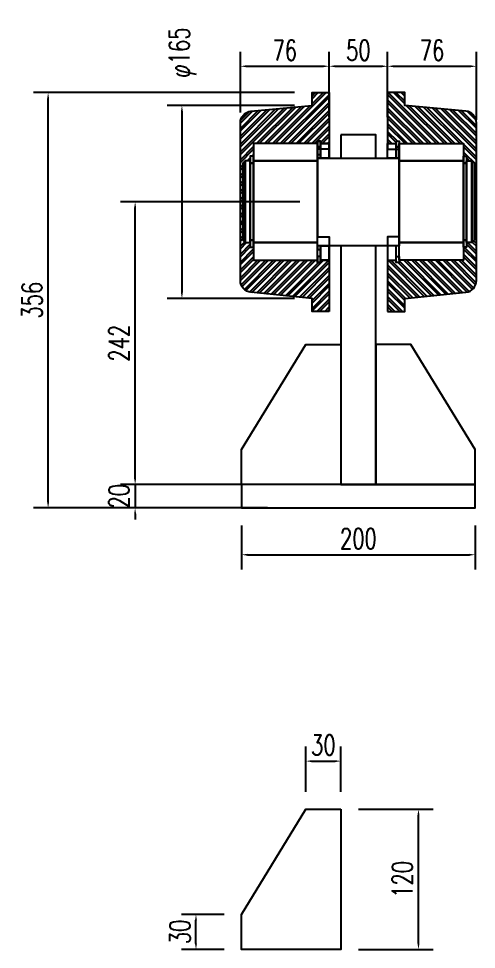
# Model space of a CAD drawing. Header units: millimetres. Extents: x -1443632 to -1307761, y 1430256 to 1527696.
# Drawn here: x -1431973 to -1431581, y 1501306 to 1502104 of the extents above; entities that cross this region are included whole.
import ezdxf

# ---------------------------------------------------------------- set-up
doc = ezdxf.new("R2010")
doc.units = ezdxf.units.MM
doc.header["$LTSCALE"] = 10
doc.layers.get('DEFPOINTS').update_dxf_attribs({"linetype": 'CONTINUOUS'})
for name, color, linetype in [('PUB_DIM', 3, 'CONTINUOUS'), ('WALL', 9, 'CONTINUOUS'), ('钢', 172, 'CONTINUOUS')]:
    doc.layers.add(name, color=color, linetype=linetype)
doc.styles.add('STANDARD_T3', font='simplex.shx', dxfattribs={"width": 0.7, "bigfont": 'gbcbig.shx'})
doc.dimstyles.new('W&&5', dxfattribs={"dimtxt": 17.5, "dimasz": 5, "dimexe": 12.5, "dimexo": 15, "dimgap": 5, "dimtad": 1, "dimdec": 0, "dimzin": 0, "dimdsep": 46, "dimtxsty": 'STANDARD_T3', "dimcen": 0.09, "dimclrd": 1, "dimclre": 1, "dimclrt": 7, "dimazin": 2, "dimtfac": 1, "dimtdec": 0, "dimtix": 1, "dimtmove": 2, "dimatfit": 3, "dimfxl": 0, "dimtolj": 1, "dimtzin": 0, "dimarcsym": 0})

# ---------------------------------------------------------------- blocks, each defined once
blk = doc.blocks.new('*D662')
at = {"layer": 'DEFPOINTS', "color": 0, "transparency": 16777216}
for p in [(-1431697.12, 1501467.47), (-1431727.12, 1501426.19), (-1431697.12, 1501426.19)]:
    blk.add_point(p, dxfattribs=at)
at = {"layer": 'PUB_DIM', "color": 1, "lineweight": -2, "transparency": 16777216}
for p, q in [((-1431727.12, 1501441.19), (-1431727.12, 1501479.97)), ((-1431697.12, 1501441.19), (-1431697.12, 1501479.97)), ((-1431722.12, 1501467.47), (-1431702.12, 1501467.47))]:
    blk.add_line(p, q, dxfattribs=at)
at = {"layer": 'PUB_DIM', "color": 1, "transparency": 16777216}
for points in [[(-1431722.12, 1501468.3), (-1431722.12, 1501466.64), (-1431727.12, 1501467.47)], [(-1431702.12, 1501468.3), (-1431702.12, 1501466.64), (-1431697.12, 1501467.47)]]:
    blk.add_solid(points, dxfattribs=at)
at = {"layer": 'PUB_DIM', "color": 7, "transparency": 16777216, "insert": (-1431712.12, 1501481.22), "char_height": 17.5, "attachment_point": 5, "style": 'STANDARD_T3'}
blk.add_mtext('\\A1;30', dxfattribs=at)
blk = doc.blocks.new('*D663')
at = {"layer": 'DEFPOINTS', "color": 0, "transparency": 16777216}
for p in [(-1431821.12, 1501336.19), (-1431782.12, 1501336.19), (-1431782.12, 1501306.19)]:
    blk.add_point(p, dxfattribs=at)
at = {"layer": 'PUB_DIM', "color": 1, "lineweight": -2, "transparency": 16777216}
for p, q in [((-1431797.12, 1501336.19), (-1431833.62, 1501336.19)), ((-1431821.12, 1501311.19), (-1431821.12, 1501331.19)), ((-1431797.12, 1501306.19), (-1431833.62, 1501306.19))]:
    blk.add_line(p, q, dxfattribs=at)
at = {"layer": 'PUB_DIM', "color": 1, "transparency": 16777216}
for points in [[(-1431821.95, 1501331.19), (-1431820.29, 1501331.19), (-1431821.12, 1501336.19)], [(-1431821.95, 1501311.19), (-1431820.29, 1501311.19), (-1431821.12, 1501306.19)]]:
    blk.add_solid(points, dxfattribs=at)
at = {"layer": 'PUB_DIM', "color": 7, "transparency": 16777216, "insert": (-1431834.87, 1501321.19), "char_height": 17.5, "attachment_point": 5, "rotation": 90, "style": 'STANDARD_T3'}
blk.add_mtext('\\A1;30', dxfattribs=at)
blk = doc.blocks.new('*D664')
at = {"layer": 'DEFPOINTS', "color": 0, "transparency": 16777216}
for p in [(-1431697.12, 1501426.19), (-1431630.69, 1501426.19), (-1431697.12, 1501306.19)]:
    blk.add_point(p, dxfattribs=at)
at = {"layer": 'PUB_DIM', "color": 1, "lineweight": -2, "transparency": 16777216}
for p, q in [((-1431682.12, 1501426.19), (-1431618.19, 1501426.19)), ((-1431630.69, 1501311.19), (-1431630.69, 1501421.19)), ((-1431682.12, 1501306.19), (-1431618.19, 1501306.19))]:
    blk.add_line(p, q, dxfattribs=at)
at = {"layer": 'PUB_DIM', "color": 1, "transparency": 16777216}
for points in [[(-1431631.52, 1501421.19), (-1431629.85, 1501421.19), (-1431630.69, 1501426.19)], [(-1431631.52, 1501311.19), (-1431629.85, 1501311.19), (-1431630.69, 1501306.19)]]:
    blk.add_solid(points, dxfattribs=at)
at = {"layer": 'PUB_DIM', "color": 7, "transparency": 16777216, "insert": (-1431644.44, 1501366.19), "char_height": 17.5, "attachment_point": 5, "rotation": 90, "style": 'STANDARD_T3'}
blk.add_mtext('\\A1;120', dxfattribs=at)
blk = doc.blocks.new('*D536')
at = {"layer": 'DEFPOINTS', "color": 0, "transparency": 16777216}
for p in [(-1431721.8, 1502029.04), (-1431833.15, 1501863.9), (-1431721.79, 1501863.9)]:
    blk.add_point(p, dxfattribs=at)
at = {"layer": 'PUB_DIM', "color": 1, "lineweight": -2, "transparency": 16777216}
for p, q in [((-1431736.8, 1502029.04), (-1431845.65, 1502029.04)), ((-1431833.15, 1502024.04), (-1431833.15, 1501868.9)), ((-1431736.79, 1501863.9), (-1431845.65, 1501863.9))]:
    blk.add_line(p, q, dxfattribs=at)
at = {"layer": 'PUB_DIM', "color": 1, "transparency": 16777216}
for points in [[(-1431833.98, 1502024.04), (-1431832.32, 1502024.04), (-1431833.15, 1502029.04)], [(-1431833.98, 1501868.9), (-1431832.32, 1501868.9), (-1431833.15, 1501863.9)]]:
    blk.add_solid(points, dxfattribs=at)
at = {"layer": 'PUB_DIM', "color": 7, "transparency": 16777216, "insert": (-1431832.49, 1502074.41), "char_height": 17.5, "width": 58.2808, "attachment_point": 5, "rotation": 90, "style": 'STANDARD_T3'}
blk.add_mtext('\\A1;φ165', dxfattribs=at)
blk = doc.blocks.new('*D537')
at = {"layer": 'DEFPOINTS', "color": 0, "transparency": 16777216}
for p in [(-1431657.12, 1502062.72), (-1431707.12, 1502031.72), (-1431657.12, 1502031.72)]:
    blk.add_point(p, dxfattribs=at)
at = {"layer": 'PUB_DIM', "color": 1, "lineweight": -2, "transparency": 16777216}
for p, q in [((-1431707.12, 1502046.72), (-1431707.12, 1502075.22)), ((-1431657.12, 1502046.72), (-1431657.12, 1502075.22)), ((-1431702.12, 1502062.72), (-1431662.12, 1502062.72))]:
    blk.add_line(p, q, dxfattribs=at)
at = {"layer": 'PUB_DIM', "color": 1, "transparency": 16777216}
for points in [[(-1431702.12, 1502063.56), (-1431702.12, 1502061.89), (-1431707.12, 1502062.72)], [(-1431662.12, 1502063.56), (-1431662.12, 1502061.89), (-1431657.12, 1502062.72)]]:
    blk.add_solid(points, dxfattribs=at)
at = {"layer": 'PUB_DIM', "color": 7, "transparency": 16777216, "insert": (-1431682.12, 1502076.47), "char_height": 17.5, "attachment_point": 5, "style": 'STANDARD_T3'}
blk.add_mtext('\\A1;50', dxfattribs=at)
blk = doc.blocks.new('*D538')
at = {"layer": 'DEFPOINTS', "color": 0, "transparency": 16777216}
for p in [(-1431707.12, 1502062.72), (-1431783.1, 1502008.04), (-1431707.12, 1502004.24)]:
    blk.add_point(p, dxfattribs=at)
at = {"layer": '钢', "color": 1, "lineweight": -2, "transparency": 16777216}
for p, q in [((-1431783.1, 1502023.04), (-1431783.1, 1502075.22)), ((-1431707.12, 1502019.24), (-1431707.12, 1502075.22)), ((-1431778.1, 1502062.72), (-1431712.12, 1502062.72))]:
    blk.add_line(p, q, dxfattribs=at)
at = {"layer": '钢', "color": 1, "transparency": 16777216}
for points in [[(-1431778.1, 1502063.56), (-1431778.1, 1502061.89), (-1431783.1, 1502062.72)], [(-1431712.12, 1502063.56), (-1431712.12, 1502061.89), (-1431707.12, 1502062.72)]]:
    blk.add_solid(points, dxfattribs=at)
at = {"layer": '钢', "color": 7, "transparency": 16777216, "insert": (-1431745.11, 1502076.47), "char_height": 17.5, "attachment_point": 5, "style": 'STANDARD_T3'}
blk.add_mtext('\\A1;76', dxfattribs=at)
blk = doc.blocks.new('*D539')
at = {"layer": 'DEFPOINTS', "color": 0, "transparency": 16777216}
for p in [(-1431581.13, 1502062.72), (-1431657.11, 1502004.24), (-1431581.13, 1502001.77)]:
    blk.add_point(p, dxfattribs=at)
at = {"layer": '钢', "color": 1, "lineweight": -2, "transparency": 16777216}
for p, q in [((-1431657.11, 1502019.24), (-1431657.11, 1502075.22)), ((-1431581.13, 1502016.77), (-1431581.13, 1502075.22)), ((-1431652.11, 1502062.72), (-1431586.13, 1502062.72))]:
    blk.add_line(p, q, dxfattribs=at)
at = {"layer": '钢', "color": 1, "transparency": 16777216}
for points in [[(-1431652.11, 1502063.56), (-1431652.11, 1502061.89), (-1431657.11, 1502062.72)], [(-1431586.13, 1502063.56), (-1431586.13, 1502061.89), (-1431581.13, 1502062.72)]]:
    blk.add_solid(points, dxfattribs=at)
at = {"layer": '钢', "color": 7, "transparency": 16777216, "insert": (-1431619.12, 1502076.47), "char_height": 17.5, "attachment_point": 5, "style": 'STANDARD_T3'}
blk.add_mtext('\\A1;76', dxfattribs=at)
blk = doc.blocks.new('*D630')
at = {"layer": 'DEFPOINTS', "color": 0, "transparency": 16777216}
for p in [(-1431744.98, 1501704.41), (-1431873.2, 1501684.41), (-1431744.98, 1501684.41)]:
    blk.add_point(p, dxfattribs=at)
at = {"layer": 'PUB_DIM', "color": 1, "lineweight": -2, "transparency": 16777216}
for p, q in [((-1431873.2, 1501709.41), (-1431873.2, 1501714.41)), ((-1431759.98, 1501704.41), (-1431885.7, 1501704.41)), ((-1431873.2, 1501704.41), (-1431873.2, 1501684.41)), ((-1431759.98, 1501684.41), (-1431885.7, 1501684.41)), ((-1431873.2, 1501679.41), (-1431873.2, 1501674.41))]:
    blk.add_line(p, q, dxfattribs=at)
at = {"layer": 'PUB_DIM', "color": 1, "transparency": 16777216}
for points in [[(-1431874.03, 1501709.41), (-1431872.37, 1501709.41), (-1431873.2, 1501704.41)], [(-1431874.03, 1501679.41), (-1431872.37, 1501679.41), (-1431873.2, 1501684.41)]]:
    blk.add_solid(points, dxfattribs=at)
at = {"layer": 'PUB_DIM', "color": 7, "transparency": 16777216, "insert": (-1431886.95, 1501694.41), "char_height": 17.5, "attachment_point": 5, "rotation": 90, "style": 'STANDARD_T3'}
blk.add_mtext('\\A1;20', dxfattribs=at)
blk = doc.blocks.new('*D631')
at = {"layer": 'DEFPOINTS', "color": 0, "transparency": 16777216}
for p in [(-1431782.12, 1501684.41), (-1431582.12, 1501684.41), (-1431582.12, 1501644.27)]:
    blk.add_point(p, dxfattribs=at)
at = {"layer": 'PUB_DIM', "color": 1, "lineweight": -2, "transparency": 16777216}
for p, q in [((-1431782.12, 1501669.41), (-1431782.12, 1501631.77)), ((-1431582.12, 1501669.41), (-1431582.12, 1501631.77)), ((-1431777.12, 1501644.27), (-1431587.12, 1501644.27))]:
    blk.add_line(p, q, dxfattribs=at)
at = {"layer": 'PUB_DIM', "color": 1, "transparency": 16777216}
for points in [[(-1431777.12, 1501645.11), (-1431777.12, 1501643.44), (-1431782.12, 1501644.27)], [(-1431587.12, 1501645.11), (-1431587.12, 1501643.44), (-1431582.12, 1501644.27)]]:
    blk.add_solid(points, dxfattribs=at)
at = {"layer": 'PUB_DIM', "color": 7, "transparency": 16777216, "insert": (-1431682.12, 1501658.02), "char_height": 17.5, "attachment_point": 5, "style": 'STANDARD_T3'}
blk.add_mtext('\\A1;200', dxfattribs=at)
blk = doc.blocks.new('*D632')
at = {"layer": 'DEFPOINTS', "color": 0, "transparency": 16777216}
for p in [(-1431947.67, 1502040.2), (-1431721.8, 1502040.2), (-1431782.12, 1501684.41)]:
    blk.add_point(p, dxfattribs=at)
at = {"layer": 'PUB_DIM', "color": 1, "lineweight": -2, "transparency": 16777216}
for p, q in [((-1431736.8, 1502040.2), (-1431960.17, 1502040.2)), ((-1431947.67, 1501689.41), (-1431947.67, 1502035.2)), ((-1431797.12, 1501684.41), (-1431960.17, 1501684.41))]:
    blk.add_line(p, q, dxfattribs=at)
at = {"layer": 'PUB_DIM', "color": 1, "transparency": 16777216}
for points in [[(-1431948.5, 1502035.2), (-1431946.83, 1502035.2), (-1431947.67, 1502040.2)], [(-1431948.5, 1501689.41), (-1431946.83, 1501689.41), (-1431947.67, 1501684.41)]]:
    blk.add_solid(points, dxfattribs=at)
at = {"layer": 'PUB_DIM', "color": 7, "transparency": 16777216, "insert": (-1431961.42, 1501862.31), "char_height": 17.5, "attachment_point": 5, "rotation": 90, "style": 'STANDARD_T3'}
blk.add_mtext('\\A1;356', dxfattribs=at)
blk = doc.blocks.new('*D626')
at = {"layer": 'DEFPOINTS', "color": 0, "transparency": 16777216}
for p in [(-1431873.19, 1501946.64), (-1431717.12, 1501946.64), (-1431744.98, 1501704.41)]:
    blk.add_point(p, dxfattribs=at)
at = {"layer": 'PUB_DIM', "color": 1, "lineweight": -2, "transparency": 16777216}
for p, q in [((-1431732.12, 1501946.64), (-1431885.69, 1501946.64)), ((-1431873.19, 1501709.41), (-1431873.19, 1501941.64)), ((-1431759.98, 1501704.41), (-1431885.69, 1501704.41))]:
    blk.add_line(p, q, dxfattribs=at)
at = {"layer": 'PUB_DIM', "color": 1, "transparency": 16777216}
for points in [[(-1431874.03, 1501941.64), (-1431872.36, 1501941.64), (-1431873.19, 1501946.64)], [(-1431874.03, 1501709.41), (-1431872.36, 1501709.41), (-1431873.19, 1501704.41)]]:
    blk.add_solid(points, dxfattribs=at)
at = {"layer": 'PUB_DIM', "color": 7, "transparency": 16777216, "insert": (-1431886.94, 1501825.53), "char_height": 17.5, "attachment_point": 5, "rotation": 90, "style": 'STANDARD_T3'}
blk.add_mtext('\\A1;242', dxfattribs=at)

msp = doc.modelspace()

# ---------------------------------------------------------------- hatches: boundary and pattern name
at = {"layer": 'WALL'}
h = msp.add_hatch(dxfattribs=at)
h.set_pattern_fill('ANSI32', color=256)
h.set_pattern_definition([(45, (-3001982.039, -913213.528), (-3.3675960454, 3.3675960454), []), (45, (-3001979.794, -913213.528), (-3.3675960454, 3.3675960454), [])])
edge = h.paths.add_edge_path()
edge.add_line((-1431707.13, 1502040.2), (-1431721.81, 1502040.2))
edge.add_line((-1431721.81, 1502040.2), (-1431721.81, 1502029.04))
edge.add_line((-1431721.81, 1502029.04), (-1431774.11, 1502024.22))
edge.add_arc((-1431773.11, 1502014.27), 10, 95.71059, 180)
edge.add_line((-1431783.11, 1502014.27), (-1431783.11, 1501879.07))
edge.add_arc((-1431773.11, 1501879.07), 10, 180, 264.321)
edge.add_line((-1431774.1, 1501869.11), (-1431721.8, 1501863.9))
edge.add_line((-1431721.8, 1501863.9), (-1431721.8, 1501852.74))
edge.add_line((-1431721.8, 1501852.74), (-1431707.12, 1501852.74))
edge.add_line((-1431707.12, 1501852.74), (-1431707.11, 1501896.52))
edge.add_line((-1431707.11, 1501896.52), (-1431714.45, 1501896.52))
edge.add_line((-1431714.45, 1501896.52), (-1431714.45, 1501894.52))
edge.add_line((-1431714.45, 1501894.52), (-1431717.12, 1501894.52))
edge.add_line((-1431717.12, 1501894.52), (-1431717.12, 1501896.52))
edge.add_line((-1431717.12, 1501896.52), (-1431772.02, 1501896.52))
edge.add_line((-1431772.02, 1501896.52), (-1431772.03, 1501907.63))
edge.add_line((-1431772.03, 1501907.63), (-1431774.7, 1501907.63))
edge.add_line((-1431774.7, 1501907.63), (-1431774.7, 1501911.64))
edge.add_line((-1431774.7, 1501911.64), (-1431779.15, 1501911.64))
edge.add_line((-1431779.15, 1501911.64), (-1431781.13, 1501913.64))
edge.add_line((-1431781.13, 1501913.64), (-1431781.13, 1501979.65))
edge.add_line((-1431781.13, 1501979.65), (-1431779.13, 1501981.65))
edge.add_line((-1431779.13, 1501981.65), (-1431774.69, 1501981.65))
edge.add_line((-1431774.69, 1501981.65), (-1431774.7, 1501985.65))
edge.add_line((-1431774.7, 1501985.65), (-1431772.03, 1501985.65))
edge.add_line((-1431772.03, 1501985.65), (-1431772.03, 1501996.54))
edge.add_line((-1431772.03, 1501996.54), (-1431717.13, 1501996.54))
edge.add_line((-1431717.13, 1501996.54), (-1431717.12, 1501998.54))
edge.add_line((-1431717.12, 1501998.54), (-1431714.45, 1501998.54))
edge.add_line((-1431714.45, 1501998.54), (-1431714.45, 1501996.54))
edge.add_line((-1431714.45, 1501996.54), (-1431707.11, 1501996.54))
edge.add_line((-1431707.11, 1501996.54), (-1431707.13, 1502040.2))
h = msp.add_hatch(dxfattribs=at)
h.set_pattern_fill('ANSI32', color=256, angle=90)
h.set_pattern_definition([(135, (-3001982.039, -913213.528), (-3.3675960454, -3.3675960454), []), (135, (-3001982.039, -913211.283), (-3.3675960454, -3.3675960454), [])])
edge = h.paths.add_edge_path()
edge.add_line((-1431590.3, 1502024.23), (-1431642.44, 1502029.04))
edge.add_line((-1431642.44, 1502029.04), (-1431642.44, 1502040.2))
edge.add_line((-1431642.44, 1502040.2), (-1431657.13, 1502040.2))
edge.add_line((-1431657.13, 1502040.2), (-1431657.11, 1501996.54))
edge.add_line((-1431657.11, 1501996.54), (-1431649.77, 1501996.54))
edge.add_line((-1431649.77, 1501996.54), (-1431649.79, 1501998.54))
edge.add_line((-1431649.79, 1501998.54), (-1431647.12, 1501998.54))
edge.add_line((-1431647.12, 1501998.54), (-1431647.12, 1501996.54))
edge.add_line((-1431647.12, 1501996.54), (-1431592.22, 1501996.54))
edge.add_line((-1431592.22, 1501996.54), (-1431592.2, 1501985.65))
edge.add_line((-1431592.2, 1501985.65), (-1431589.53, 1501985.65))
edge.add_line((-1431589.53, 1501985.65), (-1431589.55, 1501981.65))
edge.add_line((-1431589.55, 1501981.65), (-1431585.1, 1501981.65))
edge.add_line((-1431585.1, 1501981.65), (-1431583.1, 1501979.66))
edge.add_line((-1431583.1, 1501979.66), (-1431583.09, 1501913.64))
edge.add_line((-1431583.09, 1501913.64), (-1431585.1, 1501911.64))
edge.add_line((-1431585.1, 1501911.64), (-1431589.55, 1501911.64))
edge.add_line((-1431589.55, 1501911.64), (-1431589.55, 1501907.63))
edge.add_line((-1431589.55, 1501907.63), (-1431592.22, 1501907.63))
edge.add_line((-1431592.22, 1501907.63), (-1431592.2, 1501896.52))
edge.add_line((-1431592.2, 1501896.52), (-1431647.1, 1501896.52))
edge.add_line((-1431647.1, 1501896.52), (-1431647.1, 1501894.52))
edge.add_line((-1431647.1, 1501894.52), (-1431649.77, 1501894.52))
edge.add_line((-1431649.77, 1501894.52), (-1431649.79, 1501896.52))
edge.add_line((-1431649.79, 1501896.52), (-1431657.13, 1501896.52))
edge.add_line((-1431657.13, 1501896.52), (-1431657.13, 1501852.74))
edge.add_line((-1431657.13, 1501852.74), (-1431642.45, 1501852.74))
edge.add_line((-1431642.45, 1501852.74), (-1431642.45, 1501863.9))
edge.add_line((-1431642.45, 1501863.9), (-1431590.15, 1501869.12))
edge.add_arc((-1431591.14, 1501879.07), 10, 275.71059, 360)
edge.add_line((-1431581.14, 1501879.07), (-1431581.14, 1502014.27))
edge.add_arc((-1431591.14, 1502014.27), 10, 0, 85.17973)

# ---------------------------------------------------------------- linework, layer by layer
at = {"layer": '钢', "color": 140}
for points in [[(-1431707.11, 1501852.74), (-1431721.79, 1501852.74), (-1431721.79, 1501863.9), (-1431774.1, 1501869.12, -0.385314), (-1431783.1, 1501879.07), (-1431783.1, 1502014.27, -0.385314), (-1431774.1, 1502024.22), (-1431721.8, 1502029.04), (-1431721.8, 1502040.2), (-1431707.12, 1502040.2), (-1431707.12, 1502040.2), (-1431707.12, 1501991.67), (-1431717.12, 1501991.67), (-1431717.12, 1501916.67), (-1431707.12, 1501916.67)], [(-1431657.13, 1501852.74), (-1431642.44, 1501852.74), (-1431642.44, 1501863.9), (-1431590.14, 1501869.12, 0.385314), (-1431581.13, 1501879.07), (-1431581.13, 1502014.27, 0.385314), (-1431590.14, 1502024.22), (-1431642.43, 1502029.04), (-1431642.43, 1502040.2), (-1431657.12, 1502040.2), (-1431657.12, 1502040.2), (-1431657.12, 1501991.67), (-1431647.12, 1501991.67), (-1431647.12, 1501916.67), (-1431657.12, 1501916.67)]]:
    msp.add_lwpolyline(points, format="xyb", close=True, dxfattribs=at)
at = {"layer": '钢'}
for points in [[(-1431697.11, 1502003.97), (-1431697.11, 1501983.97), (-1431667.11, 1501983.97), (-1431667.11, 1502003.97)], [(-1431697.12, 1501704.41), (-1431667.12, 1501704.41), (-1431667.11, 1501908.97), (-1431697.11, 1501908.97)], [(-1431782.12, 1501684.41), (-1431582.12, 1501684.41), (-1431582.12, 1501704.41), (-1431782.12, 1501704.41)]]:
    msp.add_lwpolyline(points, close=True, dxfattribs=at)
at = {"layer": '钢', "color": 140}
for points in [[(-1431717.12, 1501996.54), (-1431772.02, 1501996.54), (-1431772.02, 1501981.65), (-1431717.12, 1501981.65)], [(-1431717.12, 1501998.54), (-1431714.45, 1501998.54), (-1431714.45, 1501984.1), (-1431717.12, 1501984.1)], [(-1431714.45, 1501998.54), (-1431717.12, 1501998.54), (-1431717.12, 1501993.65), (-1431714.45, 1501993.65)], [(-1431714.45, 1501993.65), (-1431717.12, 1501993.65), (-1431717.12, 1501984.1), (-1431714.45, 1501984.1)], [(-1431714.45, 1501996.54), (-1431707.11, 1501996.54), (-1431707.11, 1501984.1), (-1431714.45, 1501984.1)], [(-1431707.11, 1501996.54), (-1431714.45, 1501996.54), (-1431714.45, 1501984.1), (-1431707.11, 1501984.1)], [(-1431657.1, 1501996.54), (-1431649.77, 1501996.54), (-1431649.77, 1501984.1), (-1431657.1, 1501984.1)], [(-1431649.77, 1501998.54), (-1431647.1, 1501998.54), (-1431647.1, 1501993.65), (-1431649.77, 1501993.65)], [(-1431649.77, 1501993.65), (-1431647.1, 1501993.65), (-1431647.1, 1501984.1), (-1431649.77, 1501984.1)], [(-1431647.1, 1501996.54), (-1431592.2, 1501996.54), (-1431592.2, 1501981.65), (-1431647.1, 1501981.65)], [(-1431772.02, 1501985.65), (-1431774.69, 1501985.65), (-1431774.69, 1501979.65), (-1431772.02, 1501979.65)], [(-1431717.12, 1501987.21), (-1431714.45, 1501987.21), (-1431714.45, 1501984.1), (-1431717.12, 1501984.1)], [(-1431592.2, 1501985.65), (-1431589.53, 1501985.65), (-1431589.53, 1501979.65), (-1431592.2, 1501979.65)], [(-1431774.69, 1501981.65), (-1431779.13, 1501981.65), (-1431779.13, 1501911.64), (-1431774.69, 1501911.64)], [(-1431772.02, 1501979.65), (-1431774.69, 1501979.65), (-1431774.69, 1501913.64), (-1431772.02, 1501913.64)], [(-1431717.12, 1501981.65), (-1431772.02, 1501981.65), (-1431772.02, 1501911.64), (-1431717.12, 1501911.64)], [(-1431717.12, 1501984.1), (-1431647.1, 1501984.1), (-1431647.1, 1501908.97), (-1431717.12, 1501908.97)], [(-1431647.1, 1501981.65), (-1431592.2, 1501981.65), (-1431592.2, 1501911.64), (-1431647.1, 1501911.64)], [(-1431592.2, 1501979.65), (-1431589.53, 1501979.65), (-1431589.53, 1501913.64), (-1431592.2, 1501913.64)], [(-1431589.53, 1501981.65), (-1431585.09, 1501981.65), (-1431585.09, 1501911.64), (-1431589.53, 1501911.64)], [(-1431772.02, 1501913.64), (-1431774.69, 1501913.64), (-1431774.69, 1501907.63), (-1431772.02, 1501907.63)], [(-1431717.12, 1501911.64), (-1431772.02, 1501911.64), (-1431772.02, 1501896.52), (-1431717.12, 1501896.52)], [(-1431717.12, 1501905.86), (-1431714.45, 1501905.86), (-1431714.45, 1501908.97), (-1431717.12, 1501908.97)], [(-1431717.12, 1501905.86), (-1431714.45, 1501905.86), (-1431714.45, 1501894.52), (-1431717.12, 1501894.52)], [(-1431714.45, 1501896.52), (-1431707.11, 1501896.52), (-1431707.11, 1501908.97), (-1431714.45, 1501908.97)], [(-1431707.11, 1501896.52), (-1431714.45, 1501896.52), (-1431714.45, 1501908.97), (-1431707.11, 1501908.97)], [(-1431657.1, 1501896.52), (-1431649.77, 1501896.52), (-1431649.77, 1501908.97), (-1431657.1, 1501908.97)], [(-1431647.1, 1501911.64), (-1431592.2, 1501911.64), (-1431592.2, 1501896.52), (-1431647.1, 1501896.52)], [(-1431592.2, 1501913.64), (-1431589.53, 1501913.64), (-1431589.53, 1501907.63), (-1431592.2, 1501907.63)], [(-1431714.45, 1501899.63), (-1431717.12, 1501899.63), (-1431717.12, 1501894.52), (-1431714.45, 1501894.52)], [(-1431649.77, 1501899.63), (-1431647.1, 1501899.63), (-1431647.1, 1501894.52), (-1431649.77, 1501894.52)]]:
    msp.add_lwpolyline(points, close=True, dxfattribs=at)
for points in [[(-1431779.13, 1501911.64), (-1431779.13, 1501981.65), (-1431781.13, 1501979.65), (-1431781.13, 1501913.64), (-1431779.13, 1501911.64)], [(-1431585.09, 1501911.64), (-1431585.09, 1501981.65), (-1431583.09, 1501979.65), (-1431583.09, 1501913.64), (-1431585.09, 1501911.64)]]:
    msp.add_lwpolyline(points, dxfattribs=at)
at = {"layer": '钢'}
for points in [[(-1431697.12, 1501824.41), (-1431697.12, 1501704.41), (-1431782.12, 1501704.41), (-1431782.12, 1501734.41), (-1431727.12, 1501824.41), (-1431697.12, 1501824.41)], [(-1431667.12, 1501824.41), (-1431667.12, 1501704.41), (-1431582.12, 1501704.41), (-1431582.12, 1501734.41), (-1431637.12, 1501824.41), (-1431667.12, 1501824.41)], [(-1431697.12, 1501426.19), (-1431697.12, 1501306.19), (-1431782.12, 1501306.19), (-1431782.12, 1501336.19), (-1431727.12, 1501426.19), (-1431697.12, 1501426.19)]]:
    msp.add_lwpolyline(points, dxfattribs=at)

# ---------------------------------------------------------------- dimensions: what is measured, and where the dimension line sits
at = {"layer": 'PUB_DIM', "color": 0}
dim = msp.add_linear_dim(base=(-1431833.15, 1501863.9), p1=(-1431721.8, 1502029.04), p2=(-1431721.79, 1501863.9), angle=90, text='φ165', dimstyle='W&&5', dxfattribs=at)
dim.commit()
dim.dimension.update_dxf_attribs({"geometry": '*D536', "text_midpoint": (-1431832.49, 1502074.41), "dimtype": 128})
for base, p1, p2, picture, middle in [((-1431657.12, 1502062.72), (-1431707.12, 1502031.72), (-1431657.12, 1502031.72), '*D537', (-1431682.12, 1502076.47)), ((-1431582.12, 1501644.27), (-1431782.12, 1501684.41), (-1431582.12, 1501684.41), '*D631', (-1431682.12, 1501658.02)), ((-1431697.12, 1501467.47), (-1431727.12, 1501426.19), (-1431697.12, 1501426.19), '*D662', (-1431712.12, 1501481.22))]:
    dim = msp.add_linear_dim(base=base, p1=p1, p2=p2, dimstyle='W&&5', dxfattribs=at)
    dim.commit()
    dim.dimension.update_dxf_attribs({"geometry": picture, "text_midpoint": middle})
for base, p1, p2, picture, middle in [((-1431947.67, 1502040.2), (-1431782.12, 1501684.41), (-1431721.8, 1502040.2), '*D632', (-1431961.42, 1501862.31)), ((-1431873.19, 1501946.64), (-1431744.98, 1501704.41), (-1431717.12, 1501946.64), '*D626', (-1431886.94, 1501825.53)), ((-1431873.2, 1501684.41), (-1431744.98, 1501704.41), (-1431744.98, 1501684.41), '*D630', (-1431886.95, 1501694.41)), ((-1431630.69, 1501426.19), (-1431697.12, 1501306.19), (-1431697.12, 1501426.19), '*D664', (-1431644.44, 1501366.19)), ((-1431821.12, 1501336.19), (-1431782.12, 1501306.19), (-1431782.12, 1501336.19), '*D663', (-1431834.87, 1501321.19))]:
    dim = msp.add_linear_dim(base=base, p1=p1, p2=p2, angle=90, dimstyle='W&&5', dxfattribs=at)
    dim.commit()
    dim.dimension.update_dxf_attribs({"geometry": picture, "text_midpoint": middle})
at = {"layer": '钢', "color": 140}
for base, p1, p2, picture, middle in [((-1431707.12, 1502062.72), (-1431783.1, 1502008.04), (-1431707.12, 1502004.24), '*D538', (-1431745.11, 1502076.47)), ((-1431581.13, 1502062.72), (-1431657.11, 1502004.24), (-1431581.13, 1502001.77), '*D539', (-1431619.12, 1502076.47))]:
    dim = msp.add_linear_dim(base=base, p1=p1, p2=p2, dimstyle='W&&5', dxfattribs=at)
    dim.commit()
    dim.dimension.update_dxf_attribs({"geometry": picture, "text_midpoint": middle})

doc.saveas('drawing.dxf')
